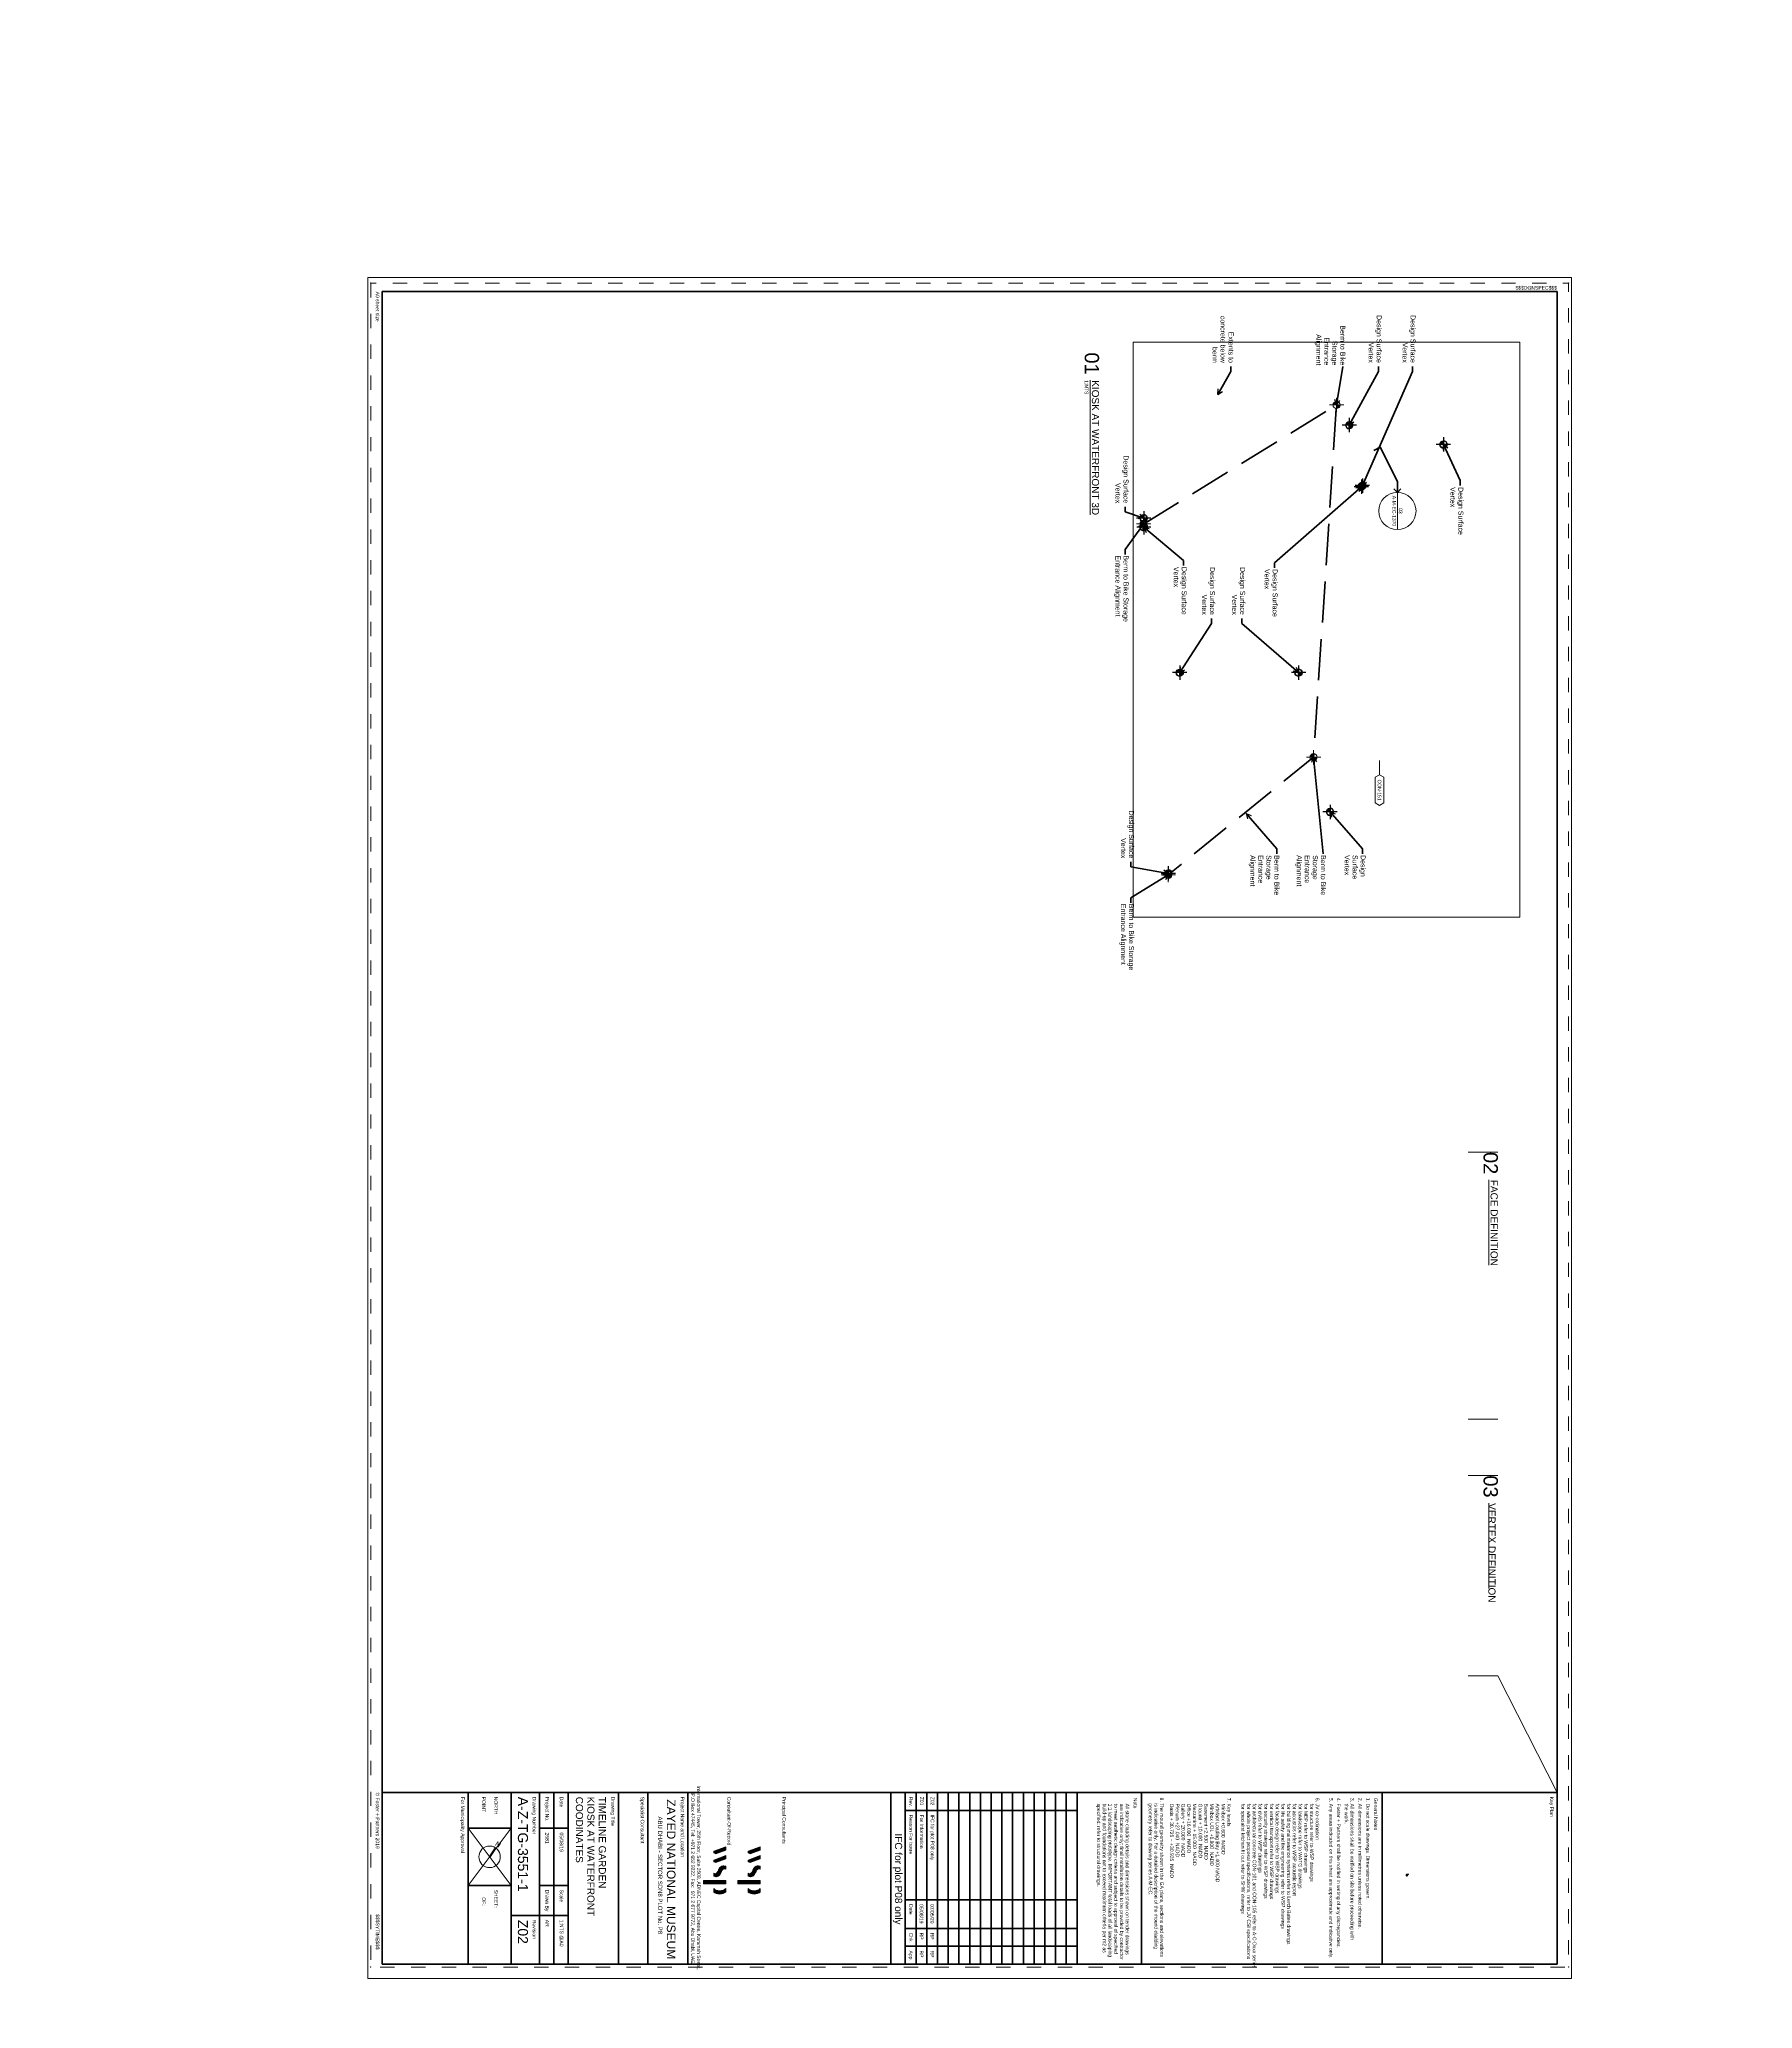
# Model space of a CAD drawing. Header units: metres. Extents: x -4810522 to 4799234, y -8682313 to 1104.
# Drawn here: x -66.78 to -54.81, y -8.2 to 5.57 of the extents above; entities that cross this region are included whole.
import ezdxf
from ezdxf.enums import TextEntityAlignment as Align

# ---------------------------------------------------------------- set-up
doc = ezdxf.new("R2010")
doc.units = ezdxf.units.M
doc.header["$MEASUREMENT"] = 0
doc.linetypes.add('DGN Style 3', pattern=[0.403189, 0.287992, -0.115197])
doc.linetypes.add('DGN Style 5', pattern=[0.201594, 0.086398, -0.115197])
doc.layers.get('0').update_dxf_attribs({"color": 4})
for name, color, linetype, lineweight in [('A-b-a0sh-S_WATG - A-Z011-G-Titl', 7, 'Continuous', 13), ('A-b-a0sh-S_WATG - A-Z900-G-NPlt', 6, 'Continuous', 13), ('A-b-a0sh-S_WATG - A-Z950-G-DgnL02', 7, 'Continuous', 13), ('A-G25 Z001-G-WallIden', 5, 'Continuous', 18), ('A-Z000-D-Dims', 7, 'Continuous', 13), ('A-Z002-G-BrngNrth', 30, 'Continuous', 13), ('A-Z005-G-Symb', 5, 'Continuous', 18), ('A-Z010-G-Sht', 2, 'Continuous', 13), ('A-Z010-G-ShtStmp', 1, 'Continuous', 13), ('A-Z010-G-TtlB', 2, 'Continuous', 13), ('A-Z010-T-TtlB', 2, 'Continuous', 13), ('A-Z010-T-TtlB01', 7, 'Continuous', 13), ('A-Z010-T-TtlB02', 1, 'Continuous', 13), ('A-Z011-G-Titl', 7, 'Continuous', 13), ('A-Z012-T-Keyn', 3, 'Continuous', 13), ('A-Z017-G-Logo', 7, 'Continuous', 13), ('A-Z018-G-PlotArea', 6, 'Continuous', 13), ('A-Z300-T-Revs', 7, 'Continuous', 13), ('A-Z930-G-ColP01', 7, 'Continuous', 13), ('A-Z930-G-ColP20', 7, 'Continuous', 13), ('A-Z930-G-ColP55', 7, 'Continuous', 13)]:
    doc.layers.add(name, color=color, linetype=linetype, lineweight=lineweight)
doc.layers.add('A-Z038-G-Otln', color=7, linetype='Continuous', lineweight=50, true_color=0x0080ff)
doc.styles.add('Foster01', font='arial.ttf')
doc.styles.add('Style-Arial', font='arial.ttf')
doc.styles.add('Style-Arial Narrow', font='ARIALN.TTF')
doc.dimstyles.new('Foster01', dxfattribs={"dimtxt": 1, "dimasz": 0.5, "dimexe": 0.5, "dimexo": 0.5, "dimgap": 0.5, "dimtad": 1, "dimdec": 0, "dimlfac": 1000, "dimzin": 15, "dimdsep": 46, "dimtxsty": 'Style-Arial', "dimblk": 'OBLIQUE', "dimcen": 0.09, "dimclrd": 3, "dimclre": 3, "dimclrt": 7, "dimadec": 1, "dimazin": 3, "dimtfac": 1, "dimtdec": 0, "dimtmove": 2, "dimatfit": 1, "dimldrblk": 'TerminatorOpen', "dimfxl": 1, "dimfrac": 2, "dimtolj": 1, "dimtzin": 15, "dimlwd": 13, "dimlwe": 13, "dimarcsym": 0})

# ---------------------------------------------------------------- blocks, each defined once
blk = doc.blocks.new('A0_1550')
at = {"layer": 'A-Z010-G-ShtStmp', "style": 'Style-Arial'}
blk.add_text('IFC for plot P08 only', height=0.005, dxfattribs=at).set_placement((-0.0695, 0.3705), align=Align.MIDDLE_CENTER)
at = {"layer": 'A-Z010-T-TtlB01', "style": 'Style-Arial'}
for s, p in [('05/08/19', (-0.102, 0.135)), ('AR', (-0.041, 0.125)), ('1:NTS @A0', (-0.041, 0.135))]:
    blk.add_text(s, height=0.0025, dxfattribs=at).set_placement(p, align=Align.MIDDLE_LEFT)
for s, p in [('A-Z-TG-3551-1', (-0.127, 0.1045)), ('Z02', (-0.041, 0.1045))]:
    blk.add_text(s, height=0.007, dxfattribs=at).set_placement(p)
at = {"layer": 'A-Z010-T-TtlB01', "char_height": 0.005, "attachment_point": 1, "line_spacing_factor": 0.6, "style": 'Style-Arial'}
for s, insert in [('TIMELINE GARDEN', (-0.127, 0.166)), ('KIOSK AT WATERFRONT', (-0.127, 0.158)), ('COODINATES', (-0.127, 0.15))]:
    blk.add_mtext(s, dxfattribs=dict(at, insert=insert))
at = {"layer": 'A-Z010-T-TtlB02', "style": 'Style-Arial'}
blk.add_text('2681', height=0.0025, dxfattribs=at).set_placement((-0.102, 0.125), align=Align.MIDDLE_LEFT)
at = {"layer": 'A-Z300-T-Revs', "style": 'Style-Arial'}
for s, p in [('Z02', (-0.127, 0.3942)), ('Z01', (-0.127, 0.3867)), ('IFC for plot P08 only', (-0.1145, 0.3942)), ('For Information', (-0.1145, 0.3867)), ('07/05/20', (-0.052, 0.394)), ('05/08/19', (-0.052, 0.3865)), ('RP', (-0.032, 0.394)), ('RP', (-0.032, 0.3865)), ('RP', (-0.0195, 0.394)), ('RP', (-0.0195, 0.3865))]:
    blk.add_text(s, height=0.0025, dxfattribs=at).set_placement(p, align=Align.MIDDLE_LEFT)
blk = doc.blocks.new('TS000')
at = {"layer": 'A-Z005-G-Symb', "linetype": 'Continuous', "lineweight": 25}
for points in [[(-0.0025, 0), (0, 0), (0, -0.0025, -0.414214)], [(0.0025, 0), (0, 0), (0, 0.0025, -0.414214)]]:
    blk.add_hatch(color=7, dxfattribs=at).paths.add_polyline_path(points)
at = {"layer": 'A-Z005-G-Symb', "color": 7, "linetype": 'Continuous', "lineweight": 25}
for p, q in [((-0.005, 0), (0.005, 0)), ((0, 0.005), (0, -0.005))]:
    blk.add_line(p, q, dxfattribs=at)
blk.add_circle((0, 0), 0.0025, dxfattribs=at)
at = {"layer": 'A-Z930-G-ColP55', "linetype": 'Continuous', "lineweight": 25, "flags": 128}
for points in [[(0, 0.0025, 0.414214), (-0.0025, 0), (0, 0), (0, 0.0025)], [(0, -0.0025, 0.414214), (0.0025, 0), (0, 0), (0, -0.0025)]]:
    blk.add_lwpolyline(points, format="xyb", close=True, dxfattribs=at)
blk = doc.blocks.new('_Oblique')
at = {"color": 0, "linetype": 'ByBlock', "lineweight": -2}
blk.add_line((0.5, 0.5), (-0.5, -0.5), dxfattribs=at)
blk = doc.blocks.new('TerminatorOpen')
at = {"color": 0, "linetype": 'ByBlock', "lineweight": -2}
for q in [(-1, 0.5), (-1, 0), (-1, -0.5)]:
    blk.add_line((0, 0), q, dxfattribs=at)
blk = doc.blocks.new('*U13')
at = {"layer": 'A-Z930-G-ColP20', "lineweight": 13}
for points in [[(0, 0.0025), (0, 0), (-0.0025, 0, -0.414214)], [(0, -0.0025), (0, 0), (0.0025, 0, -0.414214)]]:
    blk.add_hatch(color=1, dxfattribs=at).paths.add_polyline_path(points)
at = {"layer": 'A-Z930-G-ColP20', "color": 1, "lineweight": 13}
for p, q in [((0, 0.005), (0, -0.005)), ((0.005, 0), (-0.005, 0))]:
    blk.add_line(p, q, dxfattribs=at)
blk.add_arc((0, 0), 0.0025, 0, 360, dxfattribs=at)
blk = doc.blocks.new('TS103')
at = {"layer": 'A-G25 Z001-G-WallIden', "flags": 128}
blk.add_lwpolyline([(0, 0), (-0.01, 0), (0, 0)], dxfattribs=at)
blk.add_lwpolyline([(0.0017, -0.003), (0.0197, -0.003), (0.0215, 0), (0.0197, 0.003), (0.0017, 0.003), (0, 0), (0.0017, -0.003)], close=True, dxfattribs=at)
at = {"layer": 'A-G25 Z001-G-WallIden', "style": 'Foster01'}
blk.add_text('CON-151', height=0.0025, dxfattribs=at).set_placement((0.0107, 0), align=Align.MIDDLE_CENTER)
blk = doc.blocks.new('TS060')
at = {"layer": 'A-Z005-G-Symb', "lineweight": 35}
for q in [(-0.0155, 0.0025), (-0.0155, -0.0025)]:
    blk.add_line((-0.013, 0), q, dxfattribs=at)
at = {"layer": 'A-Z005-G-Symb', "linetype": 'Continuous'}
blk.add_line((-0.013, 0), (0.013, 0), dxfattribs=at)
at = {"layer": 'A-Z005-G-Symb', "lineweight": 35, "flags": 128}
blk.add_lwpolyline([(-0.013, 0), (-0.0205, 0), (-0.0445, -0.012), (-0.0423, -0.0165)], dxfattribs=at)
at = {"layer": 'A-Z005-G-Symb', "linetype": 'Continuous'}
blk.add_circle((0, 0), 0.013, dxfattribs=at)
at = {"layer": 'A-Z005-G-Symb', "linetype": 'Continuous', "style": 'Foster01'}
blk.add_text('03', height=0.0025, dxfattribs=at).set_placement((-0.0001, 0.001), align=Align.CENTER)
blk.add_text('A-M-EC-1370', height=0.0025, dxfattribs=at).set_placement((0, -0.001), align=Align.TOP_CENTER)
blk = doc.blocks.new('TS001')
at = {"layer": 'A-Z011-G-Titl'}
blk.add_line((0.0194, -0.0063), (0.1135, -0.0063), dxfattribs=at)
at = {"layer": 'A-Z011-G-Titl', "linetype": 'Continuous', "style": 'Foster01'}
blk.add_text('01', height=0.01, dxfattribs=at).set_placement((0.0155, -0.005), align=Align.MIDDLE_RIGHT)
blk.add_text('KIOSK AT WATERFRONT 3D', height=0.005, dxfattribs=at).set_placement((0.0194, -0.005))
blk.add_attdef('TS001_468915', text='', height=0.0025, dxfattribs=at).set_placement((0.0194, -0.0075), align=Align.TOP_LEFT)
blk = doc.blocks.new('TS001_1')
at = {"layer": 'A-Z011-G-Titl'}
blk.add_line((0.0194, -0.0063), (0.079, -0.0063), dxfattribs=at)
at = {"layer": 'A-Z011-G-Titl', "linetype": 'Continuous', "style": 'Foster01'}
blk.add_text('02', height=0.01, dxfattribs=at).set_placement((0.0155, -0.005), align=Align.MIDDLE_RIGHT)
blk.add_text('FACE DEFINITION', height=0.005, dxfattribs=at).set_placement((0.0194, -0.0051))
blk = doc.blocks.new('TS001_2')
at = {"layer": 'A-Z011-G-Titl'}
blk.add_line((0.0194, -0.0063), (0.079, -0.0063), dxfattribs=at)
at = {"layer": 'A-Z011-G-Titl', "linetype": 'Continuous', "style": 'Foster01'}
blk.add_text('03', height=0.01, dxfattribs=at).set_placement((0.0155, -0.005), align=Align.MIDDLE_RIGHT)
at = {"layer": 'A-Z011-G-Titl', "linetype": 'Continuous', "insert": (0.0194, -0.0067), "char_height": 0.005, "attachment_point": 7, "line_spacing_factor": 0.6, "style": 'Foster01'}
blk.add_mtext('VERTEX DEFINITION\\P', dxfattribs=at)
blk = doc.blocks.new('FP_copyright')
at = {"layer": 'A-Z017-G-Logo'}
blk.add_hatch(color=256, dxfattribs=at).paths.add_polyline_path([(0.0153, -0.0045), (0.0153, -0.0034), (0.0142, -0.0034), (0.0142, -0.0031), (0.0153, -0.0031), (0.0153, -0.002), (0.0156, -0.002), (0.0156, -0.0031), (0.0167, -0.0031), (0.0167, -0.0034), (0.0156, -0.0034), (0.0156, -0.0045)])
at = {"layer": 'A-Z017-G-Logo', "linetype": 'Continuous', "style": 'Foster01'}
blk.add_text('© Foster', height=0.0025, dxfattribs=at).set_placement((0, -0.002), align=Align.TOP_LEFT)
at = {"layer": 'A-Z017-G-Logo', "style": 'Foster01'}
blk.add_text('Partners 2019', height=0.0025, dxfattribs=at).set_placement((0.0174, -0.002), align=Align.TOP_LEFT)
blk = doc.blocks.new('TS123')
at = {"layer": 'A-Z002-G-BrngNrth'}
blk.add_hatch(color=256, dxfattribs=at).paths.add_polyline_path([(-0.0007, 0), (-0.0007, 0.0075), (-0.0007, 0.0075, -0.050001), (0.0008, 0.0075), (0.0008, 0)])
blk.add_circle((0, 0), 0.0075, dxfattribs=at)
at = {"layer": 'A-Z002-G-BrngNrth', "style": 'Foster01'}
blk.add_text('N', height=0.0035, dxfattribs=at).set_placement((0, 0.0105), align=Align.MIDDLE_CENTER)
blk = doc.blocks.new('*U21')
at = {"layer": 'A-Z017-G-Logo'}
for points in [[(-0.0134, -0.0006), (-0.0165, 0.0078), (-0.0142, 0.0078), (-0.0116, 0.0008), (-0.0122, -0.0006)], [(-0.0072, -0.0006), (-0.0104, 0.0078), (-0.0081, 0.0078), (-0.0055, 0.0008), (-0.006, -0.0006)], [(0.0071, -0.0078), (0.0071, 0.001), (0.0071, 0.0078), (0.0093, 0.0078), (0.0093, 0.0072), (0.0093, 0.0069), (0.0093, 0.0065), (0.0093, 0.001), (0.0093, 0.0004), (0.0093, 0.0001), (0.0093, -0.0078)]]:
    blk.add_hatch(color=7, dxfattribs=at).paths.add_polyline_path(points)
h = blk.add_hatch(color=7, dxfattribs=at)
edge = h.paths.add_edge_path()
edge.add_spline(control_points=[(-0.0032, 0.0066), (-0.0031, 0.007), (-0.0031, 0.0074), (-0.0029, 0.0078)], knot_values=[0, 0, 0, 0, 1, 1, 1, 1], degree=3, periodic=0)
edge.add_line((-0.0029, 0.0078), (-0.0009, 0.0078))
edge.add_spline(control_points=[(-0.0009, 0.0078), (-0.0011, 0.0075), (-0.0012, 0.007), (-0.001, 0.0064), (-0.0009, 0.006), (-0.0005, 0.0056), (-0.0001, 0.0053), (0.0004, 0.005), (0.001, 0.0048), (0.0015, 0.0046), (0.0021, 0.0043), (0.0027, 0.004), (0.0032, 0.0036), (0.0038, 0.003), (0.0043, 0.0023), (0.0043, 0.0014), (0.0043, 0.0013), (0.0044, 0.0011), (0.0044, 0.001), (0.0044, 0.0005), (0.0043, -0.0001), (0.004, -0.0006)], knot_values=[0, 0, 0, 0, 0.142857, 0.142857, 0.142857, 0.285714, 0.285714, 0.285714, 0.428571, 0.428571, 0.428571, 0.571429, 0.571429, 0.571429, 0.714286, 0.714286, 0.714286, 0.857143, 0.857143, 0.857143, 1, 1, 1, 1], degree=3, periodic=0)
edge.add_line((0.004, -0.0006), (0.002, -0.0006))
edge.add_spline(control_points=[(0.002, -0.0006), (0.0022, -0.0003), (0.0023, 0.0002), (0.0023, 0.0006), (0.0022, 0.0017), (0.0009, 0.0023), (-0.0002, 0.0027), (-0.0004, 0.0028), (-0.0005, 0.0029), (-0.0007, 0.003), (-0.0012, 0.0032), (-0.0016, 0.0034), (-0.002, 0.0038), (-0.0025, 0.0041), (-0.0028, 0.0045), (-0.003, 0.005), (-0.0032, 0.0055), (-0.0032, 0.0059), (-0.0032, 0.0064), (-0.0032, 0.0065), (-0.0032, 0.0065), (-0.0032, 0.0066)], knot_values=[0, 0, 0, 0, 0.142857, 0.142857, 0.142857, 0.285714, 0.285714, 0.285714, 0.428571, 0.428571, 0.428571, 0.571429, 0.571429, 0.571429, 0.714286, 0.714286, 0.714286, 0.857143, 0.857143, 0.857143, 1, 1, 1, 1], degree=3, periodic=0)
h = blk.add_hatch(color=7, dxfattribs=at)
edge = h.paths.add_edge_path()
edge.add_spline(control_points=[(0.0142, 0.0036), (0.0142, 0.0054), (0.0136, 0.0069), (0.0127, 0.0078)], knot_values=[0, 0, 0, 0, 1, 1, 1, 1], degree=3, periodic=0)
edge.add_line((0.0127, 0.0078), (0.0152, 0.0078))
edge.add_spline(control_points=[(0.0152, 0.0078), (0.016, 0.0069), (0.0165, 0.0052), (0.0165, 0.0036)], knot_values=[0, 0, 0, 0, 1, 1, 1, 1], degree=3, periodic=0)
edge.add_line((0.0165, 0.0036), (0.0165, 0.0036))
edge.add_spline(control_points=[(0.0165, 0.0036), (0.0165, 0.002), (0.016, 0.0003), (0.0152, -0.0006)], knot_values=[0, 0, 0, 0, 1, 1, 1, 1], degree=3, periodic=0)
edge.add_line((0.0152, -0.0006), (0.0127, -0.0006))
edge.add_spline(control_points=[(0.0127, -0.0006), (0.0136, 0.0003), (0.0142, 0.0018), (0.0142, 0.0036)], knot_values=[0, 0, 0, 0, 1, 1, 1, 1], degree=3, periodic=0)
edge.add_line((0.0142, 0.0036), (0.0142, 0.0036))
at = {"layer": 'A-Z017-G-Logo', "color": 7, "lineweight": 13, "flags": 128}
for points in [[(-0.0142, 0.0078), (-0.0165, 0.0078), (-0.0134, -0.0006), (-0.0122, -0.0006), (-0.0116, 0.0008), (-0.0142, 0.0078)], [(-0.0081, 0.0078), (-0.0104, 0.0078), (-0.0072, -0.0006), (-0.006, -0.0006), (-0.0055, 0.0008), (-0.0081, 0.0078)], [(0.0093, -0.0078), (0.0093, 0.0001), (0.0093, 0.0004), (0.0093, 0.001), (0.0093, 0.0065), (0.0093, 0.0069), (0.0093, 0.0072), (0.0093, 0.0078), (0.0071, 0.0078), (0.0071, 0.001), (0.0071, -0.0078), (0.0093, -0.0078)]]:
    blk.add_lwpolyline(points, dxfattribs=at)
at = {"layer": 'A-Z017-G-Logo', "color": 7, "lineweight": 13}
for points, knots in [([(-0.0032, 0.0066), (-0.0031, 0.007), (-0.0031, 0.0074), (-0.0029, 0.0078), (-0.0029, 0.0078), (-0.0009, 0.0078), (-0.0009, 0.0078), (-0.0011, 0.0075), (-0.0012, 0.007), (-0.001, 0.0064), (-0.0009, 0.006), (-0.0005, 0.0056), (-0.0001, 0.0053), (0.0004, 0.005), (0.001, 0.0048), (0.0015, 0.0046), (0.0021, 0.0043), (0.0027, 0.004), (0.0032, 0.0036), (0.0038, 0.003), (0.0043, 0.0023), (0.0043, 0.0014), (0.0043, 0.0013), (0.0044, 0.0011), (0.0044, 0.001), (0.0044, 0.0005), (0.0043, -0.0001), (0.004, -0.0006), (0.004, -0.0006), (0.002, -0.0006), (0.002, -0.0006), (0.0022, -0.0003), (0.0023, 0.0002), (0.0023, 0.0006), (0.0022, 0.0017), (0.0009, 0.0023), (-0.0002, 0.0027), (-0.0004, 0.0028), (-0.0005, 0.0029), (-0.0007, 0.003), (-0.0012, 0.0032), (-0.0016, 0.0034), (-0.002, 0.0038), (-0.0025, 0.0041), (-0.0028, 0.0045), (-0.003, 0.005), (-0.0032, 0.0055), (-0.0032, 0.0059), (-0.0032, 0.0064), (-0.0032, 0.0065), (-0.0032, 0.0065), (-0.0032, 0.0066)], [0, 0, 0, 0, 1, 1, 1, 2, 2, 2, 3, 3, 3, 4, 4, 4, 5, 5, 5, 6, 6, 6, 7, 7, 7, 8, 8, 8, 9, 9, 9, 10, 10, 10, 11, 11, 11, 12, 12, 12, 13, 13, 13, 14, 14, 14, 15, 15, 15, 16, 16, 16, 17, 17, 17, 17]), ([(0.0142, 0.0036), (0.0142, 0.0054), (0.0136, 0.0069), (0.0127, 0.0078), (0.0127, 0.0078), (0.0152, 0.0078), (0.0152, 0.0078), (0.016, 0.0069), (0.0165, 0.0052), (0.0165, 0.0036), (0.0165, 0.0036), (0.0165, 0.0036), (0.0165, 0.0036), (0.0165, 0.002), (0.016, 0.0003), (0.0152, -0.0006), (0.0152, -0.0006), (0.0127, -0.0006), (0.0127, -0.0006), (0.0136, 0.0003), (0.0142, 0.0018), (0.0142, 0.0036), (0.0142, 0.0036), (0.0142, 0.0036), (0.0142, 0.0036)], [0, 0, 0, 0, 1, 1, 1, 2, 2, 2, 3, 3, 3, 4, 4, 4, 5, 5, 5, 6, 6, 6, 7, 7, 7, 8, 8, 8, 8])]:
    blk.add_open_spline(points, degree=3, knots=knots, dxfattribs=at)
blk = doc.blocks.new('*U22')
at = {"layer": 'A-Z017-G-Logo'}
for points in [[(-0.0134, -0.0006), (-0.0165, 0.0078), (-0.0142, 0.0078), (-0.0116, 0.0008), (-0.0122, -0.0006)], [(-0.0072, -0.0006), (-0.0104, 0.0078), (-0.0081, 0.0078), (-0.0055, 0.0008), (-0.006, -0.0006)], [(0.0071, -0.0078), (0.0071, 0.001), (0.0071, 0.0078), (0.0093, 0.0078), (0.0093, 0.0072), (0.0093, 0.0069), (0.0093, 0.0065), (0.0093, 0.001), (0.0093, 0.0004), (0.0093, 0.0001), (0.0093, -0.0078)]]:
    blk.add_hatch(color=7, dxfattribs=at).paths.add_polyline_path(points)
h = blk.add_hatch(color=7, dxfattribs=at)
edge = h.paths.add_edge_path()
edge.add_spline(control_points=[(-0.0032, 0.0066), (-0.0031, 0.007), (-0.0031, 0.0074), (-0.0029, 0.0078)], knot_values=[0, 0, 0, 0, 1, 1, 1, 1], degree=3, periodic=0)
edge.add_line((-0.0029, 0.0078), (-0.0009, 0.0078))
edge.add_spline(control_points=[(-0.0009, 0.0078), (-0.0011, 0.0075), (-0.0012, 0.007), (-0.001, 0.0064), (-0.0009, 0.006), (-0.0005, 0.0056), (-0.0001, 0.0053), (0.0004, 0.005), (0.001, 0.0048), (0.0015, 0.0046), (0.0021, 0.0043), (0.0027, 0.004), (0.0032, 0.0036), (0.0038, 0.003), (0.0043, 0.0023), (0.0043, 0.0014), (0.0043, 0.0013), (0.0044, 0.0011), (0.0044, 0.001), (0.0044, 0.0005), (0.0043, -0.0001), (0.004, -0.0006)], knot_values=[0, 0, 0, 0, 0.142857, 0.142857, 0.142857, 0.285714, 0.285714, 0.285714, 0.428571, 0.428571, 0.428571, 0.571429, 0.571429, 0.571429, 0.714286, 0.714286, 0.714286, 0.857143, 0.857143, 0.857143, 1, 1, 1, 1], degree=3, periodic=0)
edge.add_line((0.004, -0.0006), (0.002, -0.0006))
edge.add_spline(control_points=[(0.002, -0.0006), (0.0022, -0.0003), (0.0023, 0.0002), (0.0023, 0.0006), (0.0022, 0.0017), (0.0009, 0.0023), (-0.0002, 0.0027), (-0.0004, 0.0028), (-0.0005, 0.0029), (-0.0007, 0.003), (-0.0012, 0.0032), (-0.0016, 0.0034), (-0.002, 0.0038), (-0.0025, 0.0041), (-0.0028, 0.0045), (-0.003, 0.005), (-0.0032, 0.0055), (-0.0032, 0.0059), (-0.0032, 0.0064), (-0.0032, 0.0065), (-0.0032, 0.0065), (-0.0032, 0.0066)], knot_values=[0, 0, 0, 0, 0.142857, 0.142857, 0.142857, 0.285714, 0.285714, 0.285714, 0.428571, 0.428571, 0.428571, 0.571429, 0.571429, 0.571429, 0.714286, 0.714286, 0.714286, 0.857143, 0.857143, 0.857143, 1, 1, 1, 1], degree=3, periodic=0)
h = blk.add_hatch(color=7, dxfattribs=at)
edge = h.paths.add_edge_path()
edge.add_spline(control_points=[(0.0142, 0.0036), (0.0142, 0.0054), (0.0136, 0.0069), (0.0127, 0.0078)], knot_values=[0, 0, 0, 0, 1, 1, 1, 1], degree=3, periodic=0)
edge.add_line((0.0127, 0.0078), (0.0152, 0.0078))
edge.add_spline(control_points=[(0.0152, 0.0078), (0.016, 0.0069), (0.0165, 0.0052), (0.0165, 0.0036)], knot_values=[0, 0, 0, 0, 1, 1, 1, 1], degree=3, periodic=0)
edge.add_line((0.0165, 0.0036), (0.0165, 0.0036))
edge.add_spline(control_points=[(0.0165, 0.0036), (0.0165, 0.002), (0.016, 0.0003), (0.0152, -0.0006)], knot_values=[0, 0, 0, 0, 1, 1, 1, 1], degree=3, periodic=0)
edge.add_line((0.0152, -0.0006), (0.0127, -0.0006))
edge.add_spline(control_points=[(0.0127, -0.0006), (0.0136, 0.0003), (0.0142, 0.0018), (0.0142, 0.0036)], knot_values=[0, 0, 0, 0, 1, 1, 1, 1], degree=3, periodic=0)
edge.add_line((0.0142, 0.0036), (0.0142, 0.0036))
at = {"layer": 'A-Z017-G-Logo', "color": 7, "lineweight": 13, "flags": 128}
for points in [[(-0.0142, 0.0078), (-0.0165, 0.0078), (-0.0134, -0.0006), (-0.0122, -0.0006), (-0.0116, 0.0008), (-0.0142, 0.0078)], [(-0.0081, 0.0078), (-0.0104, 0.0078), (-0.0072, -0.0006), (-0.006, -0.0006), (-0.0055, 0.0008), (-0.0081, 0.0078)], [(0.0093, -0.0078), (0.0093, 0.0001), (0.0093, 0.0004), (0.0093, 0.001), (0.0093, 0.0065), (0.0093, 0.0069), (0.0093, 0.0072), (0.0093, 0.0078), (0.0071, 0.0078), (0.0071, 0.001), (0.0071, -0.0078), (0.0093, -0.0078)]]:
    blk.add_lwpolyline(points, dxfattribs=at)
at = {"layer": 'A-Z017-G-Logo', "color": 7, "lineweight": 13}
for points, knots in [([(-0.0032, 0.0066), (-0.0031, 0.007), (-0.0031, 0.0074), (-0.0029, 0.0078), (-0.0029, 0.0078), (-0.0009, 0.0078), (-0.0009, 0.0078), (-0.0011, 0.0075), (-0.0012, 0.007), (-0.001, 0.0064), (-0.0009, 0.006), (-0.0005, 0.0056), (-0.0001, 0.0053), (0.0004, 0.005), (0.001, 0.0048), (0.0015, 0.0046), (0.0021, 0.0043), (0.0027, 0.004), (0.0032, 0.0036), (0.0038, 0.003), (0.0043, 0.0023), (0.0043, 0.0014), (0.0043, 0.0013), (0.0044, 0.0011), (0.0044, 0.001), (0.0044, 0.0005), (0.0043, -0.0001), (0.004, -0.0006), (0.004, -0.0006), (0.002, -0.0006), (0.002, -0.0006), (0.0022, -0.0003), (0.0023, 0.0002), (0.0023, 0.0006), (0.0022, 0.0017), (0.0009, 0.0023), (-0.0002, 0.0027), (-0.0004, 0.0028), (-0.0005, 0.0029), (-0.0007, 0.003), (-0.0012, 0.0032), (-0.0016, 0.0034), (-0.002, 0.0038), (-0.0025, 0.0041), (-0.0028, 0.0045), (-0.003, 0.005), (-0.0032, 0.0055), (-0.0032, 0.0059), (-0.0032, 0.0064), (-0.0032, 0.0065), (-0.0032, 0.0065), (-0.0032, 0.0066)], [0, 0, 0, 0, 1, 1, 1, 2, 2, 2, 3, 3, 3, 4, 4, 4, 5, 5, 5, 6, 6, 6, 7, 7, 7, 8, 8, 8, 9, 9, 9, 10, 10, 10, 11, 11, 11, 12, 12, 12, 13, 13, 13, 14, 14, 14, 15, 15, 15, 16, 16, 16, 17, 17, 17, 17]), ([(0.0142, 0.0036), (0.0142, 0.0054), (0.0136, 0.0069), (0.0127, 0.0078), (0.0127, 0.0078), (0.0152, 0.0078), (0.0152, 0.0078), (0.016, 0.0069), (0.0165, 0.0052), (0.0165, 0.0036), (0.0165, 0.0036), (0.0165, 0.0036), (0.0165, 0.0036), (0.0165, 0.002), (0.016, 0.0003), (0.0152, -0.0006), (0.0152, -0.0006), (0.0127, -0.0006), (0.0127, -0.0006), (0.0136, 0.0003), (0.0142, 0.0018), (0.0142, 0.0036), (0.0142, 0.0036), (0.0142, 0.0036), (0.0142, 0.0036)], [0, 0, 0, 0, 1, 1, 1, 2, 2, 2, 3, 3, 3, 4, 4, 4, 5, 5, 5, 6, 6, 6, 7, 7, 7, 8, 8, 8, 8])]:
    blk.add_open_spline(points, degree=3, knots=knots, dxfattribs=at)

msp = doc.modelspace()

# ---------------------------------------------------------------- hatches: boundary and pattern name
at = {"layer": 'A-Z930-G-ColP01'}
msp.add_hatch(color=1, dxfattribs=at).paths.add_polyline_path([(-57.221, -7.27), (-57.229, -7.262), (-57.228, -7.262), (-57.228, -7.262), (-57.228, -7.261), (-57.227, -7.261), (-57.227, -7.261), (-57.227, -7.261), (-57.225, -7.259), (-57.225, -7.26), (-57.223, -7.258), (-57.224, -7.258), (-57.213, -7.254), (-57.21, -7.259), (-57.217, -7.265), (-57.217, -7.265), (-57.218, -7.267), (-57.218, -7.267), (-57.22, -7.269), (-57.22, -7.269), (-57.22, -7.269), (-57.22, -7.27), (-57.221, -7.27), (-57.221, -7.27)])

# ---------------------------------------------------------------- linework, layer by layer
at = {"layer": 'A-b-a0sh-S_WATG - A-Z900-G-NPlt'}
for p, q in [((-63.482, -6.936), (-63.782, -7.336)), ((-63.782, -6.936), (-63.482, -7.336))]:
    msp.add_line(p, q, dxfattribs=at)
at = {"layer": 'A-Z010-G-Sht', "linetype": 'Continuous', "lineweight": 18, "flags": 128}
for points in [[(-64.482, 3.504), (-64.482, 3.904), (-64.082, 3.904)], [(-56.471, 3.904), (-56.072, 3.904), (-56.072, 3.504)], [(-64.082, -7.986), (-64.482, -7.986), (-64.482, -7.586)], [(-56.471, -7.986), (-56.072, -7.986), (-56.072, -7.586)]]:
    msp.add_lwpolyline(points, dxfattribs=at)
at = {"layer": 'A-Z010-G-Sht', "linetype": 'Continuous', "lineweight": 70, "flags": 128}
msp.add_lwpolyline([(-64.382, 3.804), (-64.382, -7.886), (-56.172, -7.886), (-56.172, 3.804), (-64.382, 3.804)], close=True, dxfattribs=at)
at = {"layer": 'A-Z010-G-Sht', "linetype": 'Continuous', "lineweight": 18}
for p in [(-64.462, 3.864), (-56.092, 3.864), (-64.462, -7.906), (-56.092, -7.906)]:
    msp.add_point(p, dxfattribs=at)
at = {"layer": 'A-Z010-G-TtlB', "linetype": 'Continuous', "lineweight": 70}
for p, q in [((-56.172, -6.686), (-64.382, -6.686)), ((-59.527, -6.811), (-60.727, -6.811)), ((-63.482, -6.936), (-63.782, -6.936)), ((-63.082, -6.936), (-63.282, -6.936)), ((-63.482, -7.336), (-63.782, -7.336)), ((-63.082, -7.336), (-63.282, -7.336)), ((-63.082, -7.546), (-63.482, -7.546)), ((-59.527, -7.436), (-60.727, -7.436)), ((-59.527, -7.636), (-60.727, -7.636)), ((-59.527, -7.761), (-60.727, -7.761))]:
    msp.add_line(p, q, dxfattribs=at)
at = {"layer": 'A-Z010-G-TtlB', "linetype": 'Continuous', "lineweight": 50}
for p, q in [((-63.782, -6.686), (-63.782, -7.886)), ((-63.482, -6.686), (-63.482, -7.886)), ((-63.282, -6.686), (-63.282, -7.886)), ((-63.182, -6.686), (-63.182, -7.886)), ((-63.082, -6.686), (-63.082, -7.886)), ((-62.732, -6.686), (-62.732, -7.886)), ((-62.526, -6.686), (-62.526, -7.886)), ((-62.246, -6.686), (-62.246, -7.886)), ((-60.827, -6.686), (-60.827, -7.886)), ((-60.727, -6.686), (-60.727, -7.886)), ((-60.652, -6.686), (-60.652, -7.886)), ((-60.577, -6.686), (-60.577, -7.886)), ((-60.502, -6.686), (-60.502, -7.886)), ((-60.427, -6.686), (-60.427, -7.886)), ((-60.352, -6.686), (-60.352, -7.886)), ((-60.277, -6.686), (-60.277, -7.886)), ((-60.202, -6.686), (-60.202, -7.886)), ((-60.127, -6.686), (-60.127, -7.886)), ((-60.052, -6.686), (-60.052, -7.886)), ((-59.977, -6.686), (-59.977, -7.886)), ((-59.902, -6.686), (-59.902, -7.886)), ((-59.827, -6.686), (-59.827, -7.886)), ((-59.752, -6.686), (-59.752, -7.886)), ((-59.677, -6.686), (-59.677, -7.886)), ((-59.602, -6.686), (-59.602, -7.886)), ((-59.527, -6.686), (-59.527, -7.886)), ((-59.077, -6.686), (-59.077, -7.886)), ((-57.395, -6.686), (-57.395, -7.886))]:
    msp.add_line(p, q, dxfattribs=at)
at = {"layer": 'A-Z018-G-PlotArea', "linetype": 'Continuous', "lineweight": 13}
for p, q in [((-56.793, -2.21), (-56.586, -2.21)), ((-56.793, -4.076), (-56.586, -4.076)), ((-56.793, -4.47), (-56.586, -4.47)), ((-56.793, -5.87), (-56.586, -5.87)), ((-56.586, -5.87), (-56.172, -6.686))]:
    msp.add_line(p, q, dxfattribs=at)
at = {"layer": 'A-Z018-G-PlotArea', "linetype": 'Continuous', "lineweight": 13, "flags": 128}
for points in [[(-64.482, 3.904), (-64.482, -7.986), (-56.072, -7.986), (-56.072, 3.904), (-64.482, 3.904)], [(-64.482, 3.904), (-64.482, -7.986), (-56.072, -7.986), (-56.072, 3.904), (-64.482, 3.904)], [(-56.433, 3.452), (-56.433, -0.568), (-59.134, -0.568), (-59.134, 3.452), (-56.433, 3.452)]]:
    msp.add_lwpolyline(points, close=True, dxfattribs=at)
at = {"layer": 'A-Z018-G-PlotArea', "color": 6, "linetype": 'DGN Style 5', "lineweight": 13, "flags": 128}
msp.add_lwpolyline([(-64.462, 3.864), (-64.462, -7.906), (-56.092, -7.906), (-56.092, 3.864), (-64.462, 3.864)], close=True, dxfattribs=at)
at = {"layer": 'A-Z038-G-Otln', "color": 5, "linetype": 'Continuous', "lineweight": 13, "ltscale": 0.001429, "flags": 128}
msp.add_lwpolyline([(-57.221, -7.27), (-57.221, -7.27), (-57.221, -7.27), (-57.22, -7.27), (-57.22, -7.269), (-57.22, -7.269), (-57.22, -7.269), (-57.218, -7.267), (-57.218, -7.267), (-57.217, -7.265), (-57.217, -7.265), (-57.21, -7.259), (-57.213, -7.254), (-57.224, -7.258), (-57.223, -7.258), (-57.225, -7.26), (-57.225, -7.259), (-57.227, -7.261), (-57.227, -7.261), (-57.227, -7.261), (-57.228, -7.261), (-57.228, -7.262), (-57.228, -7.262), (-57.229, -7.262), (-57.221, -7.27)], close=True, dxfattribs=at)
at = {"layer": 'A-Z930-G-ColP20', "color": 1, "linetype": 'DGN Style 3', "lineweight": 70, "flags": 128}
msp.add_lwpolyline([(-59.063, 2.18), (-57.713, 3.012), (-57.874, 0.55), (-58.889, -0.273)], dxfattribs=at)

# ---------------------------------------------------------------- block references
at = {"layer": 'A-G25 Z001-G-WallIden', "xscale": 10, "yscale": 10, "zscale": 10, "rotation": 270.0000000000433}
msp.add_blockref('TS103', (-57.413, 0.427), dxfattribs=at)
at = {"layer": 'A-Z002-G-BrngNrth', "xscale": 10, "yscale": 10, "zscale": 10, "rotation": 325.8762040799995}
msp.add_blockref('TS123', (-63.632, -7.136), dxfattribs=at)
at = {"layer": 'A-Z005-G-Symb', "color": 7, "linetype": 'Continuous', "lineweight": 25, "xscale": 10, "yscale": 10, "zscale": 10, "rotation": 269.9999999996408}
for p in [(-57.624, 2.871), (-56.966, 2.736), (-57.54, 2.44), (-57.533, 2.448), (-59.061, 2.22), (-59.06, 2.157), (-58.809, 1.141), (-57.979, 1.141), (-57.759, 0.168), (-58.889, -0.262)]:
    msp.add_blockref('TS000', p, dxfattribs=at)
at = {"layer": 'A-Z005-G-Symb', "lineweight": 35, "xscale": 10, "yscale": 10, "zscale": 10, "rotation": 270.0000000000433}
msp.add_blockref('TS060', (-57.288, 2.271), dxfattribs=at)
at = {"layer": 'A-Z010-T-TtlB01', "xscale": 10, "yscale": 10, "zscale": 10, "rotation": 270}
msp.add_blockref('A0_1550', (-64.479, -7.986), dxfattribs=at)
at = {"layer": 'A-Z011-G-Titl', "xscale": 9.999999999999995, "yscale": 9.999999999999995, "zscale": 9.999999999999995, "rotation": 270.0000000030358}
msp.add_blockref('TS001', (-59.373, 3.379), dxfattribs=at).add_auto_attribs({'TS001_468915': '1:NTS'})
at = {"layer": 'A-Z011-G-Titl', "xscale": 9.999999999999998, "yscale": 9.999999999999998, "zscale": 9.999999999999998, "rotation": 270.0000000030358}
for name, p in [('TS001_1', (-56.586, -2.21)), ('TS001_2', (-56.586, -4.47))]:
    msp.add_blockref(name, p, dxfattribs=at)
at = {"layer": 'A-Z017-G-Logo', "linetype": 'Continuous', "xscale": 10, "yscale": 10, "zscale": 10, "rotation": 270}
msp.add_blockref('FP_copyright', (-64.382, -6.686), dxfattribs=at)
at = {"layer": 'A-Z017-G-Logo', "color": 7, "lineweight": 13, "xscale": 10, "yscale": 10, "zscale": 10, "rotation": 270}
for name, p in [('*U21', (-62.06, -7.231)), ('*U22', (-61.819, -7.231))]:
    msp.add_blockref(name, p, dxfattribs=at)
at = {"layer": 'A-Z930-G-ColP20', "color": 1, "lineweight": 13, "xscale": 10, "yscale": 10, "zscale": 10}
for p in [(-57.713, 3.012), (-59.062, 2.181), (-57.874, 0.55), (-58.889, -0.273)]:
    msp.add_blockref('*U13', p, dxfattribs=at)

# ---------------------------------------------------------------- texts
at = {"layer": 'A-b-a0sh-S_WATG - A-Z011-G-Titl', "linetype": 'Continuous', "style": 'Foster01'}
msp.add_text('ZAYED NATIONAL MUSEUM', height=0.06, rotation=270, dxfattribs=at).set_placement((-62.393, -6.734))
msp.add_text('ABU DHABI - SECTOR SDN8 PLOT No. P8', height=0.03, rotation=270, dxfattribs=at).set_placement((-62.425, -6.854), align=Align.TOP_LEFT)
at = {"layer": 'A-b-a0sh-S_WATG - A-Z950-G-DgnL02', "linetype": 'Continuous', "insert": (-59.162, -6.764), "char_height": 0.025, "attachment_point": 1, "rotation": 270, "line_spacing_factor": 0.96, "style": 'Style-Arial'}
msp.add_mtext('All stone cladding details and dimensions shown on tender drawings \\Pare indicative only; final installation details to be provided by contractor \\Pto meet aesthetic design criteria and subject to approval of specified \\P1:1 landscaping prototype. IMPORTANT total loads of all landscaping \\Pbuild-up and foundations not to exceed maximum criteria per m2 as \\Pspecified: refer to structural drawings. \\P', dxfattribs=at)
at = {"layer": 'A-Z000-D-Dims', "char_height": 0.035, "rotation": 270, "line_spacing_factor": 0.96, "style": 'Foster01'}
for s, insert, width, attachment_point in [('Extents to concrete below berm', (-58.433, 3.306), 0.34835, 3), ('Design Surface\\PVertex', (-57.398, 3.306), 0.34835, 3), ('Design Surface\\PVertex', (-57.161, 3.306), 0.34835, 3), ('Berm to Bike Storage Entrance Alignment', (-57.652, 3.289), 0.33004, 3), ('Design Surface\\PVertex', (-59.167, 2.325), 0.39649, 3), ('Design Surface\\PVertex', (-56.827, 2.438), 0.43984, 1), ('Berm to Bike Storage Entrance Alignment', (-59.167, 1.96), 0.5114, 1), ('Design Surface\\PVertex', (-58.76, 1.88), 0.35335, 1), ('Design Surface\\PVertex', (-58.563, 1.545), 0.34835, 3), ('Design Surface\\PVertex', (-58.352, 1.545), 0.35246, 3), ('Design Surface\\PVertex', (-58.125, 1.865), 0.35246, 1), ('Design Surface\\PVertex', (-59.129, -0.157), 0.34835, 3), ('Berm to Bike Storage Entrance Alignment', (-58.113, -0.135), 0.28658, 1), ('Berm to Bike Storage Entrance Alignment', (-57.788, -0.135), 0.28658, 1), ('Design Surface\\PVertex', (-57.51, -0.134), 0.28658, 1), ('Berm to Bike Storage Entrance Alignment', (-59.129, -0.475), 0.5114, 1)]:
    msp.add_mtext(s, dxfattribs=dict(at, insert=insert, width=width, attachment_point=attachment_point))
at = {"layer": 'A-Z010-G-Sht', "linetype": 'Continuous', "char_height": 0.025, "rotation": 270, "line_spacing_factor": 0.6, "style": 'Style-Arial'}
for s, insert, attachment_point in [('A0 sheet size', (-64.402, 3.804), 1), ('$$$SYTIME$$$', (-64.402, -7.784), 3)]:
    msp.add_mtext(s, dxfattribs=dict(at, insert=insert, attachment_point=attachment_point))
at = {"layer": 'A-Z010-G-Sht', "linetype": 'Continuous', "insert": (-56.173, 3.816), "char_height": 0.025, "attachment_point": 9, "line_spacing_factor": 0.6, "style": 'Style-Arial'}
msp.add_mtext('$$$DGNSPEC$$$', dxfattribs=at)
at = {"layer": 'A-Z010-T-TtlB', "style": 'Style-Arial'}
for s, p in [('For Municipality Approval', (-63.807, -6.716)), ('Drawing Number', (-63.307, -6.716)), ('Drawing Title', (-62.757, -6.716)), ('Specialist Consultant', (-62.551, -6.716)), ('Project Name and Location', (-62.271, -6.716)), ('Consultant-Of-Record', (-61.945, -6.716)), ('Principal Consultants', (-61.561, -6.716)), ('Key Plan', (-56.197, -6.716)), ('Revision', (-63.307, -7.576))]:
    msp.add_text(s, height=0.025, rotation=270, dxfattribs=at).set_placement(p, align=Align.TOP_LEFT)
for s, p in [('POINT', (-63.672, -6.716)), ('NORTH', (-63.587, -6.716)), ('Project No.', (-63.229, -6.716)), ('Date', (-63.129, -6.716)), ('Rev.', (-60.687, -6.716)), ('Reason For Issue', (-60.687, -6.841)), ('Drawn By', (-63.229, -7.366)), ('Scale', (-63.129, -7.366)), ('Date', (-60.687, -7.466)), ('Chk.', (-60.687, -7.666)), ('App.', (-60.687, -7.791))]:
    msp.add_text(s, height=0.025, rotation=270, dxfattribs=at).set_placement(p, align=Align.MIDDLE_LEFT)
for s, p in [('OF:', (-63.672, -7.477)), ('SHEET:', (-63.587, -7.491))]:
    msp.add_text(s, height=0.025, rotation=270, dxfattribs=at).set_placement(p, align=Align.MIDDLE_RIGHT)
at = {"layer": 'A-Z012-T-Keyn', "linetype": 'Continuous', "char_height": 0.025, "attachment_point": 1, "rotation": 270, "line_spacing_factor": 0.96, "style": 'Style-Arial'}
for s, insert in [('Note', (-59.107, -6.724)), ('8.', (-58.921, -6.722)), ('7.', (-58.452, -6.724)), ('6.', (-57.834, -6.724)), ('5.', (-57.739, -6.724)), ('4.', (-57.686, -6.724)), ('3.', (-57.591, -6.724)), ('2.', (-57.536, -6.724)), ('1.', (-57.481, -6.724)), ('General Notes', (-57.426, -6.724)), ('All dimensions are in millimetres unless noted otherwise.', (-57.536, -6.764)), ('Do not scale drawings. Dimensions govern.', (-57.481, -6.764))]:
    msp.add_mtext(s, dxfattribs=dict(at, insert=insert))
for s, insert, width in [('The mound geometry shown in the GA plans, sections and elevations is indicative only. For a detailed description of the mound cladding geometry refer to drawing series A-M-EC.\\P\\P', (-58.921, -6.762), 1.07714), ('Minibox +0.600  NADD\\PArtefact Loading Bay +1.400 NADD\\PMinibox UDL +1.800  NADD\\PBasement +2.500  NADD\\PGround + 10.000  NADD\\PMezzanine + 15.000  NADD\\POffice +16.000  NADD\\PGallery + 20.000  NADD\\PPlenum +27.040  NADD\\POasis + 30.725 ~ +30.925  NADD\\P', (-58.492, -6.764), 0.96918), ('Key levels', (-58.452, -6.764), 0.96918), ('for structure refer to WSP drawings\\Pfor MEP refer to WSP drawings\\Pfor landscape refer to WATG drawings \\Pfor acoustics refer to WSP acoustic report\\Pfor building maintenance systems refer to Lerch Bates drawings \\Pfor life safety and fire engineering refer to WSP drawings\\Pfor facade design refer to WSP drawings\\Pfor vertical transport refer to WSP drawings\\Pfor security strategy refer to WSP drawings\\Pfor civils refer to WSP drawings\\Pfor architectural concrete CON-101 and CON-105 refer to A-C-Dxxx series\\Pfor whole project proposal specifications, refer to JV CSI specifications\\Pfor specialist kitchen fit out refer to SHW drawings\\P\\P', (-57.874, -6.764), 1.1225), ('JV co-ordination\\P', (-57.834, -6.764), 0.96918), ('Any areas indicated on this sheet are approximate and indicative only.\\P\\P', (-57.739, -6.764), 1.0636), ('Foster + Partners shall be notified in writing of any discrepancies.\\P', (-57.686, -6.764), 1.32017), ('All dimensions shall be verified on site before proceeding with the work.\\P', (-57.591, -6.764), 1.00392)]:
    msp.add_mtext(s, dxfattribs=dict(at, insert=insert, width=width))
at = {"layer": 'A-Z017-G-Logo', "linetype": 'Continuous', "lineweight": 50, "insert": (-62.157, -7.282), "char_height": 0.025, "width": 1.07454, "attachment_point": 2, "rotation": 270, "style": 'Style-Arial Narrow'}
msp.add_mtext('International Tower, 25th Floor, Suite 2508, ADNEC Capital Centre, Karamah Street,  P.O Box 47445, Tel: +971 2 652 9222, Fax:  971 2 677 9772, Abu Dhabi, UAE', dxfattribs=at)

# ---------------------------------------------------------------- leaders
at = {"layer": 'A-Z000-D-Dims', "color": 3, "linetype": 'Continuous', "lineweight": 13, "annotation_type": 0, "has_hookline": 1}
for points, hookline_direction, text_width, horizontal_direction in [([(-58.542, 3.085), (-58.451, 3.245), (-58.451, 3.28)], 1, 0.327, (0, -1, 0)), ([(-57.624, 2.871), (-57.421, 3.245), (-57.421, 3.28)], 1, 0.328, (0, -1, 0)), ([(-57.533, 2.448), (-57.183, 3.245), (-57.183, 3.28)], 1, 0.328, (0, -1, 0)), ([(-57.713, 3.012), (-57.67, 3.28)], 0, 0.274, (0, 1, 0)), ([(-59.061, 2.22), (-59.19, 2.265), (-59.19, 2.3)], 1, 0.328, (0, -1, 0)), ([(-56.966, 2.736), (-56.85, 2.483), (-56.85, 2.448)], 0, 0.328, (0, -1, 0)), ([(-57.54, 2.44), (-58.148, 1.909), (-58.148, 1.874)], 0, 0.328, (0, -1, 0)), ([(-59.063, 2.18), (-59.19, 2.001), (-59.19, 1.966)], 0, 0.459, (0, -1, 0)), ([(-59.06, 2.157), (-58.782, 1.924), (-58.782, 1.889)], 0, 0.328, (0, -1, 0)), ([(-58.808, 1.141), (-58.586, 1.485), (-58.586, 1.52)], 1, 0.328, (0, -1, 0)), ([(-57.979, 1.141), (-58.374, 1.485), (-58.374, 1.52)], 1, 0.328, (0, -1, 0)), ([(-57.874, 0.55), (-57.806, -0.125)], 0, 0.274, (0, -1, 0)), ([(-58.889, -0.262), (-59.151, -0.217), (-59.151, -0.182)], 1, 0.328, (0, -1, 0)), ([(-58.346, 0.157), (-58.131, -0.09), (-58.131, -0.125)], 0, 0.274, (0, -1, 0)), ([(-57.759, 0.168), (-57.533, -0.09), (-57.533, -0.125)], 0, 0.164, (0, -1, 0)), ([(-58.889, -0.273), (-59.151, -0.434), (-59.151, -0.469)], 0, 0.459, (0, -1, 0))]:
    msp.add_leader(points, dimstyle='Foster01', override={"dimtxt": 0.035, "dimasz": 0.035, "dimgap": 0.0175, "dimtad": 0, "dimclrd": 0, "dimlwd": 65534}, dxfattribs=dict(at, hookline_direction=hookline_direction, text_width=text_width, horizontal_direction=horizontal_direction))

doc.saveas('drawing.dxf')
